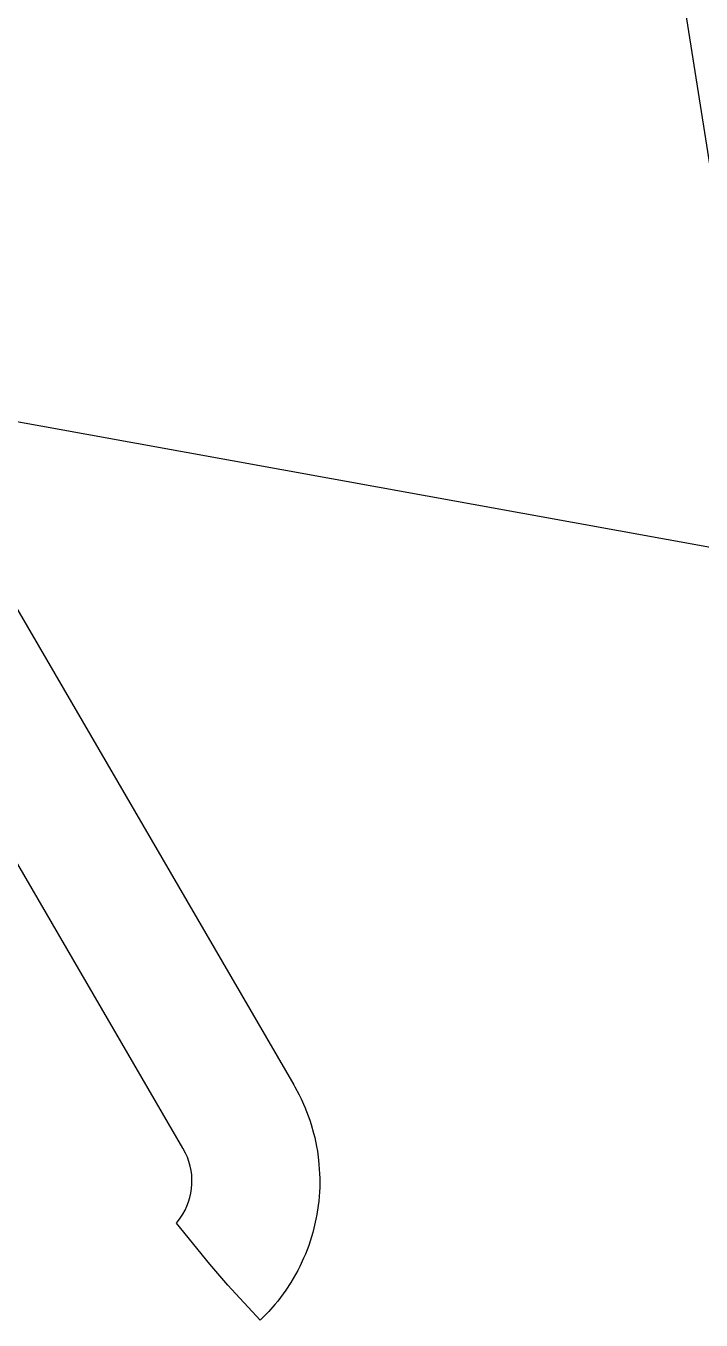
# Model space of a CAD drawing. Header units: millimetres. Extents: x -349 to 349, y -870 to 349.
# Drawn here: x 156.21 to 164.14, y -820 to -804.81 of the extents above; entities that cross this region are included whole.
import ezdxf

# ---------------------------------------------------------------- set-up
doc = ezdxf.new("R2010")
doc.units = ezdxf.units.MM
doc.layers.add('LINK_F1_U3_CHANNEL_EXPANSION', color=3, linetype='Continuous')
doc.layers.add('LINK_F1_U3_OUTLINE', color=7, linetype='Continuous')

msp = doc.modelspace()

# ---------------------------------------------------------------- linework, layer by layer
at = {"layer": 'LINK_F1_U3_CHANNEL_EXPANSION'}
msp.add_lwpolyline([(169.415, -811.869), (154.677, -809.2), (159.357, -817.241), (159.37, -817.264), (159.42, -817.359), (159.444, -817.407), (159.488, -817.505), (159.508, -817.554), (159.544, -817.655), (159.561, -817.706), (159.59, -817.809), (159.603, -817.861), (159.625, -817.966), (159.634, -818.019), (159.648, -818.125), (159.653, -818.178), (159.66, -818.285), (159.662, -818.338), (159.661, -818.446), (159.658, -818.499), (159.65, -818.606), (159.644, -818.659), (159.627, -818.765), (159.617, -818.818), (159.594, -818.922), (159.58, -818.974), (159.549, -819.076), (159.532, -819.127), (159.493, -819.227), (159.472, -819.276), (159.427, -819.373), (159.403, -819.421), (159.351, -819.514), (159.323, -819.56), (159.264, -819.65), (159.233, -819.694), (159.168, -819.779), (159.134, -819.82), (159.064, -819.901), (159.027, -819.939), (158.962, -820.003), (158.583, -819.593), (158.369, -819.346), (157.978, -818.863), (157.992, -818.848), (158.024, -818.806), (158.053, -818.761), (158.08, -818.714), (158.102, -818.666), (158.121, -818.616), (158.137, -818.564), (158.149, -818.512), (158.157, -818.459), (158.161, -818.406), (158.161, -818.352), (158.158, -818.299), (158.151, -818.246), (158.14, -818.194), (158.125, -818.142), (158.107, -818.092), (158.085, -818.043), (158.054, -817.984), (155.229, -813.129)], dxfattribs=at)
at = {"layer": 'LINK_F1_U3_OUTLINE'}
msp.add_lwpolyline([(164.878, -810.437), (156.462, -757.3)], dxfattribs=at)

doc.saveas('drawing.dxf')
